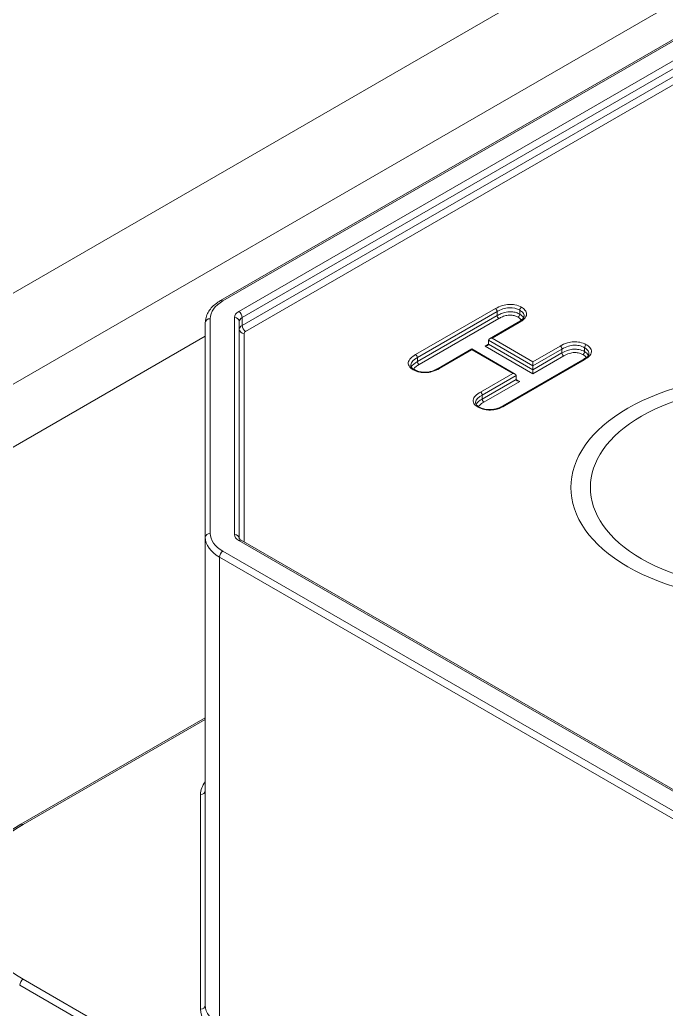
# Model space of a CAD drawing. Header units: inches. Extents: x 0.19 to 7.09, y 0.45 to 4.64.
# Drawn here: x 0.783 to 1.307, y 2.881 to 3.683 of the extents above; entities that cross this region are included whole.
import ezdxf

# ---------------------------------------------------------------- set-up
doc = ezdxf.new("R2010")
doc.units = ezdxf.units.IN
doc.header["$MEASUREMENT"] = 0

msp = doc.modelspace()

# ---------------------------------------------------------------- linework, layer by layer
at = {"color": 0, "linetype": 'Continuous', "lineweight": 0, "extrusion": (-1.66533e-16, 0.816497, 0.57735)}
for p, q in [((0.94548, 3.45546, -0.69193), (2.87671, 4.57045, -0.69193)), ((0.94745, 3.45526, -0.69193), (2.87868, 4.57025, -0.69193)), ((2.89375, 4.56288, -0.69193), (0.96022, 3.44656, -0.69193)), ((0.963, 3.44174, -0.69193), (2.89653, 4.55806, -0.69193)), ((2.89653, 4.55163, -0.69193), (0.963, 3.43531, -0.69193)), ((0.96579, 3.43049, -0.69193), (2.89932, 4.54681, -0.69193)), ((2.62471, 4.5282, -0.69193), (0.38975, 3.23785, -0.69193)), ((0.48735, 3.22021, -0.69193), (2.65526, 4.47185, -0.69193)), ((0.95676, 3.44174, -0.69193), (0.95676, 3.26581, -0.69193)), ((0.963, 3.43531, -0.69193), (0.963, 3.44174, -0.69193)), ((1.16823, 3.44895, -0.69193), (1.10357, 3.41162, -0.69193)), ((1.10496, 3.40921, -0.69193), (1.16962, 3.44654, -0.69193)), ((1.16962, 3.44333, -0.69193), (1.10496, 3.40599, -0.69193)), ((1.16962, 3.44654, -0.69193), (1.16962, 3.44333, -0.69193)), ((1.18796, 3.44763, -0.69193), (1.18796, 3.44441, -0.69193)), ((0.93314, 3.43758, -0.69193), (0.93314, 3.26354, -0.69193)), ((0.93707, 3.26675, -0.69193), (0.93707, 3.4408, -0.69193)), ((0.9607, 3.2626, -0.69193), (0.9607, 3.43852, -0.69193)), ((1.10635, 3.40358, -0.69193), (1.17101, 3.44092, -0.69193)), ((1.18661, 3.43787, -0.69193), (1.1635, 3.42452, -0.69193)), ((1.16547, 3.42499, -0.69193), (1.1876, 3.43777, -0.69193)), ((0.93314, 3.42655, -0.69193), (0.48735, 3.16918, -0.69193)), ((0.96463, 3.25977, -0.69193), (0.96463, 3.42888, -0.69193)), ((1.19865, 3.40584, -0.69193), (1.16547, 3.42499, -0.69193)), ((1.16269, 3.42017, -0.69193), (1.1599, 3.41856, -0.69193)), ((1.1599, 3.41856, -0.69193), (1.19865, 3.39619, -0.69193)), ((1.16269, 3.42339, -0.69193), (1.19865, 3.40262, -0.69193)), ((1.16269, 3.42339, -0.69193), (1.16269, 3.42017, -0.69193)), ((1.19865, 3.39941, -0.69193), (1.16269, 3.42017, -0.69193)), ((1.22077, 3.41861, -0.69193), (1.19865, 3.40584, -0.69193)), ((1.2405, 3.41729, -0.69193), (1.2405, 3.41407, -0.69193)), ((1.10496, 3.40921, -0.69193), (1.10496, 3.40599, -0.69193)), ((1.14915, 3.41623, -0.69193), (1.12196, 3.40054, -0.69193)), ((1.12294, 3.40044, -0.69193), (1.14915, 3.41557, -0.69193)), ((1.14915, 3.41623, -0.69193), (1.14915, 3.41557, -0.69193)), ((1.18429, 3.39594, -0.69193), (1.14915, 3.41623, -0.69193)), ((1.14915, 3.41557, -0.69193), (1.18232, 3.39641, -0.69193)), ((1.19865, 3.40262, -0.69193), (1.22217, 3.4162, -0.69193)), ((1.22217, 3.41299, -0.69193), (1.19865, 3.39941, -0.69193)), ((1.19865, 3.39619, -0.69193), (1.22356, 3.41058, -0.69193)), ((1.22217, 3.4162, -0.69193), (1.22217, 3.41299, -0.69193)), ((1.23916, 3.40753, -0.69193), (1.1745, 3.3702, -0.69193)), ((1.17548, 3.3701, -0.69193), (1.24014, 3.40743, -0.69193)), ((1.19865, 3.40262, -0.69193), (1.19865, 3.40584, -0.69193)), ((1.19865, 3.40262, -0.69193), (1.19865, 3.39941, -0.69193)), ((1.18232, 3.39641, -0.69193), (1.15611, 3.38128, -0.69193)), ((1.1575, 3.37887, -0.69193), (1.1851, 3.39481, -0.69193)), ((1.1851, 3.39481, -0.69193), (1.1851, 3.39159, -0.69193)), ((1.19865, 3.39619, -0.69193), (1.19865, 3.39941, -0.69193)), ((1.1851, 3.39159, -0.69193), (1.1575, 3.37566, -0.69193)), ((1.1589, 3.37324, -0.69193), (1.18789, 3.38998, -0.69193)), ((1.18789, 3.38998, -0.69193), (1.1851, 3.39159, -0.69193)), ((1.1575, 3.37887, -0.69193), (1.1575, 3.37566, -0.69193)), ((0.93314, 3.26354, -0.69193), (0.93314, 2.88422, -0.69193)), ((0.96022, 3.26099, -0.69193), (4.19028, 1.39611, -0.69193)), ((4.19225, 1.39631, -0.69193), (0.96219, 3.26118, -0.69193)), ((4.17636, 1.38807, -0.69193), (0.94745, 3.25229, -0.69193)), ((0.94467, 2.86815, -0.69193), (0.94467, 3.24747, -0.69193)), ((0.94467, 3.24747, -0.69193), (4.17358, 1.38325, -0.69193)), ((0.78362, 3.03091, -0.69193), (0.93314, 3.11723, -0.69193)), ((0.78559, 3.03071, -0.69193), (0.93314, 3.1159, -0.69193)), ((0.9292, 3.05505, -0.69193), (0.9292, 2.88101, -0.69193)), ((2.14134, 2.1226, -0.69193), (0.78559, 2.90534, -0.69193)), ((0.78281, 2.90052, -0.69193), (2.13856, 2.11778, -0.69193))]:
    msp.add_line(p, q, dxfattribs=at)
at = {"color": 0, "linetype": 'Continuous', "lineweight": 0, "extrusion": (-3.57225e-17, -2.22045e-16, -1)}
msp.add_ellipse((0.97251, 3.4408, -0.69193), major_axis=(-0.03543, 0), ratio=0.57735, start_param=0, end_param=0.785398, dxfattribs=at)
at = {"color": 0, "linetype": 'Continuous', "lineweight": 0, "extrusion": (1.40504e-16, 1.45219e-16, -1)}
msp.add_ellipse((0.94745, 3.45205, -0.69193), major_axis=(-0.00197, 0.00341), ratio=0.57735, start_param=0, end_param=0.785398, dxfattribs=at)
at = {"color": 0, "linetype": 'Continuous', "lineweight": 0, "extrusion": (-2.68126e-16, 9.07038e-17, -1)}
for centre, major_axis in [((1.18935, 3.44843, -0.69193), (0.00098, 0.0017)), ((1.18656, 3.44361, -0.69193), (-0.00098, -0.0017)), ((1.24189, 3.41809, -0.69193), (0.00098, 0.0017)), ((1.23911, 3.41327, -0.69193), (-0.00098, -0.0017))]:
    msp.add_ellipse(centre, major_axis=major_axis, ratio=0.57735, start_param=-2.356194, end_param=-0.785398, dxfattribs=at)
at = {"color": 0, "linetype": 'Continuous', "lineweight": 0}
for centre, major_axis, ratio, start_param, end_param in [((0.96857, 3.44174, -0.69193), (-0.01181, 0), 0.57735, -0.785398, 0), ((0.95676, 3.43852, -0.69193), (0.00394, 0), 0.816497, 0, 1.570796), ((1.16823, 3.44734, -0.69193), (-0.00098, 0.0017), 0.57735, -2.356194, -0.785398), ((1.17101, 3.44252, -0.69193), (0.00098, -0.0017), 0.57735, -2.356194, -0.785398), ((0.93707, 3.43758, -0.69193), (-0.00394, 0), 0.816497, -1.570796, 0), ((0.96857, 3.43209, -0.69193), (-0.00787, 0), 0.57735, -0.785398, 0), ((0.96579, 3.4337, -0.69193), (0.00197, -0.00341), 0.57735, -2.356194, -0.785398), ((0.96463, 3.43209, -0.69193), (-0.00394, 0), 0.816497, 0, 1.570796), ((1.16547, 3.42339, -0.69193), (-0.00278, 0), 0.57735, -1.570796, 0), ((1.1599, 3.42017, -0.69193), (-0.00278, 0), 0.57735, 1.570796, 3.141593), ((1.22077, 3.41701, -0.69193), (-0.00098, 0.0017), 0.57735, -2.356194, -0.785398), ((1.10357, 3.41001, -0.69193), (-0.00098, 0.0017), 0.57735, -2.356194, -0.785398), ((1.22356, 3.41218, -0.69193), (0.00098, -0.0017), 0.57735, -2.356194, -0.785398), ((1.10635, 3.40519, -0.69193), (0.00098, -0.0017), 0.57735, -2.356194, -0.785398), ((1.38691, 3.30395, -0.69193), (0.15748, 0), 0.57735, -2.356194, 3.926991), ((1.10162, 3.39778, -0.69193), (0.00098, 0.0017), 0.57735, 0.006465, 0.785398), ((1.38691, 3.30395, -0.69193), (0.14173, 0), 0.57735, -2.356194, 3.926991), ((1.15611, 3.37967, -0.69193), (-0.00098, 0.0017), 0.57735, -2.356194, -0.785398), ((1.15417, 3.36744, -0.69193), (0.00098, 0.0017), 0.57735, 0.006464, 0.785398), ((1.1589, 3.37485, -0.69193), (0.00098, -0.0017), 0.57735, -2.356194, -0.785398), ((0.93707, 3.26354, -0.69193), (-0.00394, 0), 0.816497, -1.570796, 0), ((0.96857, 3.26581, -0.69193), (-0.01181, 0), 0.57735, 0, 0.785398), ((0.95676, 3.2626, -0.69193), (0.00394, 0), 0.816497, 0, 1.570796), ((0.97251, 3.26354, -0.69193), (-0.03937, 0), 0.57735, 0, 0.785398), ((0.96022, 3.25777, -0.69193), (0.00197, 0.00341), 0.57735, 0, 0.785398), ((0.94745, 3.24907, -0.69193), (-0.00197, -0.00341), 0.57735, -2.356194, -0.785398), ((0.97251, 3.05505, -0.69193), (-0.04331, 0), 0.57735, -0.4297, 0), ((0.78559, 3.0275, -0.69193), (-0.00197, 0.00341), 0.57735, -0.785398, 0), ((0.78559, 2.90213, -0.69193), (-0.00197, -0.00341), 0.57735, -2.356194, -0.785398), ((0.97251, 2.88101, -0.69193), (-0.04331, 0), 0.57735, 0, 0.785398)]:
    msp.add_ellipse(centre, major_axis=major_axis, ratio=ratio, start_param=start_param, end_param=end_param, dxfattribs=at)
at = {"color": 0, "linetype": 'Continuous', "lineweight": 0, "extrusion": (2.16333e-16, 1.249e-16, -1)}
msp.add_ellipse((0.96022, 3.44334, -0.69193), major_axis=(0.00197, -0.00341), ratio=0.57735, start_param=-2.356194, end_param=-0.785398, dxfattribs=at)
at = {"color": 0, "linetype": 'Continuous', "lineweight": 0, "extrusion": (-3.1225e-17, -1.11022e-16, -1)}
msp.add_ellipse((0.96857, 3.43852, -0.69193), major_axis=(-0.00787, 0), ratio=0.57735, start_param=0, end_param=0.785398, dxfattribs=at)
at = {"color": 0, "linetype": 'Continuous', "lineweight": 0, "extrusion": (9.24296e-17, 1.17463e-16, -1)}
msp.add_ellipse((1.1876, 3.43616, -0.69193), major_axis=(-0.00098, 0.0017), ratio=0.57735, start_param=0, end_param=0.785398, dxfattribs=at)
at = {"color": 0, "linetype": 'Continuous', "lineweight": 0, "extrusion": (3.10805e-17, -5.55112e-17, -1)}
msp.add_ellipse((0.96857, 3.42888, -0.69193), major_axis=(-0.00394, 0), ratio=0.57735, start_param=0, end_param=0.785398, dxfattribs=at)
at = {"color": 0, "linetype": 'Continuous', "lineweight": 0, "extrusion": (1.71978e-16, 3.51927e-17, -1)}
msp.add_ellipse((1.24014, 3.40582, -0.69193), major_axis=(-0.00098, 0.0017), ratio=0.57735, start_param=0, end_param=0.785398, dxfattribs=at)
at = {"color": 0, "linetype": 'Continuous', "lineweight": 0, "extrusion": (2.92163e-16, 1.04582e-16, -1)}
msp.add_ellipse((1.12294, 3.39883, -0.69193), major_axis=(-0.00098, 0.0017), ratio=0.57735, start_param=0.006099, end_param=0.785398, dxfattribs=at)
at = {"color": 0, "linetype": 'Continuous', "lineweight": 0, "extrusion": (-9.22258e-17, -1.76599e-32, -1)}
msp.add_ellipse((1.18232, 3.39481, -0.69193), major_axis=(0.00278, 0), ratio=0.57735, start_param=-1.570796, end_param=0, dxfattribs=at)
at = {"color": 0, "linetype": 'Continuous', "lineweight": 0, "extrusion": (2.37811e-19, 4.55373e-35, -1)}
msp.add_ellipse((1.18789, 3.39159, -0.69193), major_axis=(0.00278, 0), ratio=0.57735, start_param=1.570796, end_param=3.141593, dxfattribs=at)
at = {"color": 0, "linetype": 'Continuous', "lineweight": 0, "extrusion": (1.44222e-16, 8.32667e-17, -1)}
msp.add_ellipse((1.17548, 3.36849, -0.69193), major_axis=(-0.00098, 0.0017), ratio=0.57735, start_param=0.006091, end_param=0.785398, dxfattribs=at)
at = {"color": 0, "linetype": 'Continuous', "lineweight": 0, "extrusion": (-5.55112e-17, -2.22045e-16, -1)}
msp.add_ellipse((0.97251, 3.26675, -0.69193), major_axis=(-0.03543, 0), ratio=0.57735, start_param=-0.785398, end_param=0, dxfattribs=at)
at = {"color": 0, "linetype": 'Continuous', "lineweight": 0, "extrusion": (-3.08973e-17, -3.42085e-31, -1)}
msp.add_ellipse((0.9292, 3.05826, -0.69193), major_axis=(0.00394, 0), ratio=0.816497, start_param=0, end_param=1.570796, dxfattribs=at)
at = {"color": 0, "linetype": 'Continuous', "lineweight": 0, "extrusion": (5.2183e-17, -5.55112e-17, -1)}
msp.add_ellipse((0.89416, 2.96803, -0.69193), major_axis=(-0.15354, 0), ratio=0.57735, start_param=-0.785398, end_param=0.785398, dxfattribs=at)
at = {"color": 0, "linetype": 'Continuous', "lineweight": 0, "extrusion": (5.11743e-17, 5.55112e-17, -1)}
msp.add_ellipse((0.9292, 2.88422, -0.69193), major_axis=(0.00394, 0), ratio=0.816497, start_param=0, end_param=1.570796, dxfattribs=at)
at = {"color": 0, "linetype": 'Continuous', "lineweight": 0, "extrusion": (-3.0072e-17, -1.11022e-16, -1)}
msp.add_ellipse((0.97251, 2.88422, -0.69193), major_axis=(-0.03937, 0), ratio=0.57735, start_param=-0.785398, end_param=0, dxfattribs=at)
at = {"color": 0, "linetype": 'Continuous', "lineweight": 0}
for points, knots in [([(0.93314, 3.43758, -0.69193), (0.93314, 3.43901, -0.69193), (0.93333, 3.44044, -0.69193), (0.93409, 3.44321, -0.69193), (0.93466, 3.44455, -0.69193), (0.9361, 3.44711, -0.69193), (0.93697, 3.44833, -0.69193), (0.93899, 3.45062, -0.69193), (0.94014, 3.45169, -0.69193), (0.94265, 3.45369, -0.69193), (0.94402, 3.45461, -0.69193), (0.94548, 3.45546, -0.69193)], [2.3561945, 2.3561945, 2.3561945, 2.3561945, 2.5132741, 2.5132741, 2.6703538, 2.6703538, 2.8274334, 2.8274334, 2.984513, 2.984513, 3.1415927, 3.1415927, 3.1415927, 3.1415927]), ([(1.18935, 3.45004, -0.69193), (1.18784, 3.45091, -0.69193), (1.18469, 3.45217, -0.69193), (1.18086, 3.45245, -0.69193), (1.17745, 3.45231, -0.69193), (1.1733, 3.45154, -0.69193), (1.16994, 3.44994, -0.69193), (1.16823, 3.44895, -0.69193)], [0, 0, 0, 0, 0.01623331, 0.02840829, 0.02840829, 0.04228061, 0.06077702, 0.06077702, 0.06077702, 0.06077702]), ([(1.16962, 3.44654, -0.69193), (1.17245, 3.44817, -0.69193), (1.17585, 3.4495, -0.69193), (1.1794, 3.44965, -0.69193), (1.18253, 3.44977, -0.69193), (1.1856, 3.44899, -0.69193), (1.18796, 3.44763, -0.69193)], [-0.06077702, -0.06077702, -0.06077702, -0.06077702, -0.02845768, -0.02845768, -0.02845768, 0, 0, 0, 0]), ([(1.1876, 3.43777, -0.69193), (1.19064, 3.43953, -0.69193), (1.19331, 3.44178, -0.69193), (1.19353, 3.44549, -0.69193), (1.19275, 3.44765, -0.69193), (1.19046, 3.44939, -0.69193), (1.18935, 3.45004, -0.69193)], [0, 0, 0, 0, 0.03281595, 0.03281595, 0.04885174, 0.06087858, 0.06087858, 0.06087858, 0.06087858]), ([(1.18796, 3.44441, -0.69193), (1.18712, 3.44489, -0.69193), (1.1852, 3.44581, -0.69193), (1.18201, 3.44644, -0.69193), (1.18005, 3.44646, -0.69193), (1.17856, 3.4464, -0.69193), (1.17611, 3.4461, -0.69193), (1.1728, 3.44501, -0.69193), (1.17062, 3.4439, -0.69193), (1.16962, 3.44333, -0.69193)], [0, 0, 0, 0, 0.00794411, 0.01588822, 0.01986028, 0.01986028, 0.02490282, 0.0349879, 0.04507298, 0.04507298, 0.04507298, 0.04507298]), ([(1.17101, 3.44092, -0.69193), (1.17195, 3.44146, -0.69193), (1.17398, 3.44249, -0.69193), (1.17689, 3.44342, -0.69193), (1.17888, 3.44366, -0.69193), (1.18006, 3.44371, -0.69193), (1.18165, 3.4437, -0.69193), (1.18417, 3.4432, -0.69193), (1.18583, 3.44243, -0.69193), (1.18656, 3.442, -0.69193)], [-0.04507298, -0.04507298, -0.04507298, -0.04507298, -0.0349879, -0.02490282, -0.01986028, -0.01986028, -0.01588822, -0.00794411, 0, 0, 0, 0]), ([(1.18656, 3.442, -0.69193), (1.18768, 3.44136, -0.69193), (1.18865, 3.44054, -0.69193), (1.18914, 3.43963, -0.69193), (1.18917, 3.43958, -0.69193)], [-0.04536567, -0.04536567, -0.04536567, -0.04536567, -0.03337844, -0.0327544, -0.0327544, -0.0327544, -0.0327544]), ([(1.18662, 3.43787, -0.69193), (1.18757, 3.43842, -0.69193), (1.18845, 3.439, -0.69193), (1.18986, 3.44014, -0.69193), (1.19041, 3.44069, -0.69193), (1.19129, 3.44187, -0.69193), (1.19149, 3.44239, -0.69193), (1.19149, 3.44295, -0.69193)], [0, 0, 0, 0, 0.00412938, 0.00412938, 0.00772517, 0.00772517, 0.01223456, 0.01223456, 0.01223456, 0.01223456]), ([(1.18796, 3.44763, -0.69193), (1.18895, 3.44705, -0.69193), (1.19083, 3.44561, -0.69193), (1.19149, 3.4439, -0.69193), (1.19149, 3.44295, -0.69193)], [-0.06087858, -0.06087858, -0.06087858, -0.06087858, -0.04885174, -0.03393185, -0.03393185, -0.03393185, -0.03393185]), ([(1.19103, 3.44154, -0.69193), (1.19101, 3.44158, -0.69193), (1.1904, 3.44269, -0.69193), (1.18923, 3.44367, -0.69193), (1.18796, 3.44441, -0.69193)], [0.03292916, 0.03292916, 0.03292916, 0.03292916, 0.03337844, 0.04536567, 0.04536567, 0.04536567, 0.04536567]), ([(1.24189, 3.4197, -0.69193), (1.2404, 3.42056, -0.69193), (1.23727, 3.42179, -0.69193), (1.23349, 3.42206, -0.69193), (1.23008, 3.42196, -0.69193), (1.22588, 3.42121, -0.69193), (1.2225, 3.41961, -0.69193), (1.22077, 3.41861, -0.69193)], [0, 0, 0, 0, 0.01605079, 0.02808888, 0.02808888, 0.04203151, 0.06062168, 0.06062168, 0.06062168, 0.06062168]), ([(1.22217, 3.4162, -0.69193), (1.22379, 3.41714, -0.69193), (1.22693, 3.4186, -0.69193), (1.2305, 3.41922, -0.69193), (1.23337, 3.41931, -0.69193), (1.23652, 3.41908, -0.69193), (1.23918, 3.41805, -0.69193), (1.2405, 3.41729, -0.69193)], [-0.06062168, -0.06062168, -0.06062168, -0.06062168, -0.04203151, -0.02808888, -0.02808888, -0.01605079, 0, 0, 0, 0]), ([(1.24014, 3.40743, -0.69193), (1.24319, 3.40919, -0.69193), (1.24586, 3.41144, -0.69193), (1.24607, 3.41516, -0.69193), (1.2453, 3.41732, -0.69193), (1.24301, 3.41905, -0.69193), (1.24189, 3.4197, -0.69193)], [0, 0, 0, 0, 0.03281595, 0.03281595, 0.04885174, 0.06087858, 0.06087858, 0.06087858, 0.06087858]), ([(1.2405, 3.41729, -0.69193), (1.24149, 3.41672, -0.69193), (1.24337, 3.41527, -0.69193), (1.24404, 3.41356, -0.69193), (1.24404, 3.41261, -0.69193)], [-0.06087858, -0.06087858, -0.06087858, -0.06087858, -0.04885174, -0.03393185, -0.03393185, -0.03393185, -0.03393185]), ([(1.10357, 3.41162, -0.69193), (1.10055, 3.40988, -0.69193), (1.0979, 3.40768, -0.69193), (1.09747, 3.40398, -0.69193), (1.09818, 3.40179, -0.69193), (1.1005, 3.40004, -0.69193), (1.10162, 3.39939, -0.69193)], [0, 0, 0, 0, 0.03248495, 0.03248495, 0.04864439, 0.06076397, 0.06076397, 0.06076397, 0.06076397]), ([(1.09955, 3.40309, -0.69193), (1.09955, 3.40323, -0.69193), (1.09956, 3.40337, -0.69193), (1.09982, 3.40558, -0.69193), (1.10212, 3.40757, -0.69193), (1.10496, 3.40921, -0.69193)], [-0.03462835, -0.03462835, -0.03462835, -0.03462835, -0.03248495, -0.03248495, 0, 0, 0, 0]), ([(1.2405, 3.41407, -0.69193), (1.23924, 3.4148, -0.69193), (1.23711, 3.41567, -0.69193), (1.23389, 3.41606, -0.69193), (1.23264, 3.41607, -0.69193), (1.23031, 3.416, -0.69193), (1.22647, 3.41524, -0.69193), (1.22366, 3.41385, -0.69193), (1.22217, 3.41299, -0.69193)], [0, 0, 0, 0, 0.01181221, 0.01574962, 0.01968702, 0.01968702, 0.02978045, 0.04492058, 0.04492058, 0.04492058, 0.04492058]), ([(1.22356, 3.41058, -0.69193), (1.22496, 3.41139, -0.69193), (1.22758, 3.41265, -0.69193), (1.23078, 3.41327, -0.69193), (1.23263, 3.41333, -0.69193), (1.23367, 3.41331, -0.69193), (1.23624, 3.413, -0.69193), (1.23801, 3.4123, -0.69193), (1.23911, 3.41166, -0.69193)], [-0.04492058, -0.04492058, -0.04492058, -0.04492058, -0.02978045, -0.01968702, -0.01968702, -0.01574962, -0.01181221, 0, 0, 0, 0]), ([(1.23911, 3.41166, -0.69193), (1.24022, 3.41102, -0.69193), (1.2412, 3.4102, -0.69193), (1.24169, 3.40929, -0.69193), (1.24171, 3.40924, -0.69193)], [-0.04536567, -0.04536567, -0.04536567, -0.04536567, -0.03337844, -0.0327548, -0.0327548, -0.0327548, -0.0327548]), ([(1.23917, 3.40753, -0.69193), (1.24011, 3.40808, -0.69193), (1.24099, 3.40866, -0.69193), (1.2424, 3.4098, -0.69193), (1.24296, 3.41035, -0.69193), (1.24384, 3.41153, -0.69193), (1.24404, 3.41205, -0.69193), (1.24404, 3.41261, -0.69193)], [0, 0, 0, 0, 0.00412018, 0.00412018, 0.00771498, 0.00771498, 0.01223405, 0.01223405, 0.01223405, 0.01223405]), ([(1.24358, 3.4112, -0.69193), (1.24356, 3.41125, -0.69193), (1.24295, 3.41236, -0.69193), (1.24178, 3.41334, -0.69193), (1.2405, 3.41407, -0.69193)], [0.03292951, 0.03292951, 0.03292951, 0.03292951, 0.03337844, 0.04536567, 0.04536567, 0.04536567, 0.04536567]), ([(1.09955, 3.40309, -0.69193), (1.09955, 3.40276, -0.69193), (1.09962, 3.40245, -0.69193), (1.09992, 3.4018, -0.69193), (1.10014, 3.40146, -0.69193), (1.10089, 3.40064, -0.69193), (1.10153, 3.40014, -0.69193), (1.10238, 3.39962, -0.69193), (1.10249, 3.39955, -0.69193), (1.1026, 3.39949, -0.69193)], [0, 0, 0, 0, 0.002736235, 0.002736235, 0.005189422, 0.005189422, 0.008612792, 0.008612792, 0.009112954, 0.009112954, 0.009112954, 0.009112954]), ([(1.10198, 3.39987, -0.69193), (1.10238, 3.40056, -0.69193), (1.10367, 3.4019, -0.69193), (1.10541, 3.40304, -0.69193), (1.10635, 3.40358, -0.69193)], [-0.01982161, -0.01982161, -0.01982161, -0.01982161, -0.01015398, 0, 0, 0, 0]), ([(1.10162, 3.39939, -0.69193), (1.10312, 3.39852, -0.69193), (1.10629, 3.39729, -0.69193), (1.11006, 3.397, -0.69193), (1.1135, 3.39708, -0.69193), (1.11776, 3.39781, -0.69193), (1.12119, 3.39943, -0.69193), (1.12294, 3.40044, -0.69193)], [0, 0, 0, 0, 0.01613167, 0.02823043, 0.02823043, 0.04234321, 0.06116024, 0.06116024, 0.06116024, 0.06116024]), ([(1.1026, 3.39949, -0.69193), (1.10363, 3.39889, -0.69193), (1.10487, 3.39836, -0.69193), (1.10747, 3.39767, -0.69193), (1.10884, 3.39747, -0.69193), (1.11134, 3.39736, -0.69193), (1.11251, 3.39741, -0.69193), (1.11475, 3.39771, -0.69193), (1.11584, 3.39796, -0.69193), (1.11808, 3.39865, -0.69193), (1.11921, 3.39912, -0.69193), (1.12085, 3.39992, -0.69193), (1.12141, 3.40022, -0.69193), (1.12196, 3.40054, -0.69193)], [0, 0, 0, 0, 0.0045995, 0.0045995, 0.00870392, 0.00870392, 0.0121423, 0.0121423, 0.01561795, 0.01561795, 0.0198435, 0.0198435, 0.0221996, 0.0221996, 0.0221996, 0.0221996]), ([(1.15611, 3.38128, -0.69193), (1.1531, 3.37954, -0.69193), (1.15045, 3.37734, -0.69193), (1.15002, 3.37364, -0.69193), (1.15073, 3.37145, -0.69193), (1.15304, 3.3697, -0.69193), (1.15417, 3.36905, -0.69193)], [0, 0, 0, 0, 0.03248495, 0.03248495, 0.04864439, 0.06076397, 0.06076397, 0.06076397, 0.06076397]), ([(1.1521, 3.37276, -0.69193), (1.1521, 3.37289, -0.69193), (1.15211, 3.37303, -0.69193), (1.15237, 3.37524, -0.69193), (1.15466, 3.37723, -0.69193), (1.1575, 3.37887, -0.69193)], [-0.03462835, -0.03462835, -0.03462835, -0.03462835, -0.03248495, -0.03248495, 0, 0, 0, 0]), ([(1.1521, 3.37276, -0.69193), (1.1521, 3.37243, -0.69193), (1.15217, 3.37211, -0.69193), (1.15246, 3.37146, -0.69193), (1.15268, 3.37113, -0.69193), (1.15344, 3.37031, -0.69193), (1.15407, 3.3698, -0.69193), (1.15492, 3.36928, -0.69193), (1.15503, 3.36922, -0.69193), (1.15515, 3.36915, -0.69193)], [0, 0, 0, 0, 0.002736157, 0.002736157, 0.005189174, 0.005189174, 0.008612842, 0.008612842, 0.009112945, 0.009112945, 0.009112945, 0.009112945]), ([(1.15417, 3.36905, -0.69193), (1.15566, 3.36819, -0.69193), (1.15883, 3.36695, -0.69193), (1.1626, 3.36666, -0.69193), (1.16604, 3.36674, -0.69193), (1.17031, 3.36748, -0.69193), (1.17374, 3.36909, -0.69193), (1.17548, 3.3701, -0.69193)], [0, 0, 0, 0, 0.01613167, 0.02823043, 0.02823043, 0.04234321, 0.06116024, 0.06116024, 0.06116024, 0.06116024]), ([(1.15452, 3.36953, -0.69193), (1.15472, 3.36986, -0.69193), (1.15577, 3.37126, -0.69193), (1.15748, 3.37243, -0.69193), (1.1589, 3.37324, -0.69193)], [-0.01982194, -0.01982194, -0.01982194, -0.01982194, -0.01523097, 0, 0, 0, 0]), ([(1.15515, 3.36915, -0.69193), (1.15618, 3.36855, -0.69193), (1.15742, 3.36803, -0.69193), (1.16001, 3.36733, -0.69193), (1.16138, 3.36713, -0.69193), (1.16389, 3.36702, -0.69193), (1.16506, 3.36707, -0.69193), (1.1673, 3.36738, -0.69193), (1.16838, 3.36762, -0.69193), (1.17062, 3.36831, -0.69193), (1.17176, 3.36878, -0.69193), (1.1734, 3.36958, -0.69193), (1.17396, 3.36988, -0.69193), (1.1745, 3.3702, -0.69193)], [0, 0, 0, 0, 0.0045998, 0.0045998, 0.0087043, 0.0087043, 0.01214264, 0.01214264, 0.01561829, 0.01561829, 0.01984406, 0.01984406, 0.02219961, 0.02219961, 0.02219961, 0.02219961]), ([(0.9607, 3.2626, -0.69193), (0.9607, 3.2626, -0.69193), (0.96067, 3.26256, -0.69193), (0.9609, 3.26222, -0.69193), (0.96103, 3.26205, -0.69193), (0.96147, 3.26165, -0.69193), (0.96179, 3.26141, -0.69193), (0.96219, 3.26118, -0.69193)], [0, 0, 0, 0, 0.003421133, 0.003421133, 0.005294391, 0.005294391, 0.007310738, 0.007310738, 0.007310738, 0.007310738]), ([(0.73668, 2.96481, -0.69193), (0.73668, 2.96981, -0.69193), (0.73736, 2.97481, -0.69193), (0.74006, 2.98463, -0.69193), (0.74207, 2.98946, -0.69193), (0.74733, 2.99881, -0.69193), (0.75058, 3.00334, -0.69193), (0.75822, 3.01199, -0.69193), (0.7626, 3.01611, -0.69193), (0.77238, 3.02389, -0.69193), (0.77778, 3.02753, -0.69193), (0.78362, 3.03091, -0.69193)], [2.3561945, 2.3561945, 2.3561945, 2.3561945, 2.5132741, 2.5132741, 2.6703538, 2.6703538, 2.8274334, 2.8274334, 2.984513, 2.984513, 3.1415927, 3.1415927, 3.1415927, 3.1415927])]:
    msp.add_open_spline(points, degree=3, knots=knots, dxfattribs=at)
for points in [[(1.10496, 3.40599, -0.69193), (1.10294, 3.40483, -0.69193), (1.10088, 3.4034, -0.69193), (1.10002, 3.40167, -0.69193)], [(1.1575, 3.37566, -0.69193), (1.15548, 3.37449, -0.69193), (1.15342, 3.37305, -0.69193), (1.15257, 3.37133, -0.69193)]]:
    msp.add_open_spline(points, degree=3, dxfattribs=at)

doc.saveas('drawing.dxf')
